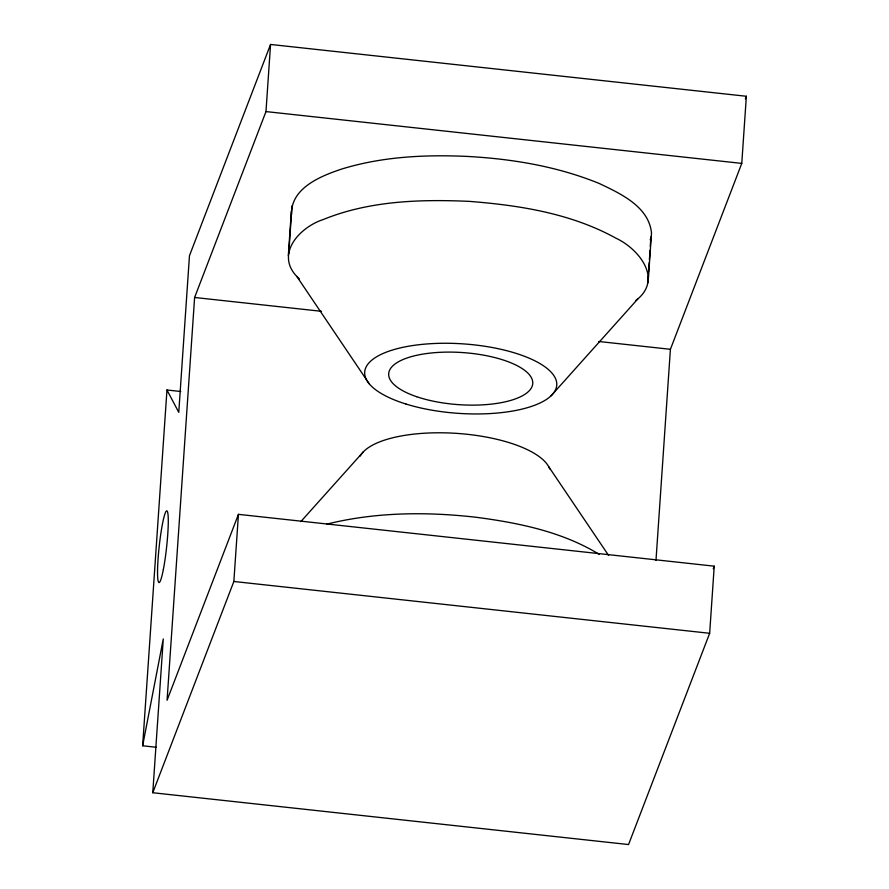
<?xml version="1.0" encoding="UTF-8"?>
<svg xmlns="http://www.w3.org/2000/svg" width="889" height="889" viewBox="0 0 889 889"><rect width="100%" height="100%" fill="white"/><g stroke="black" fill="none" stroke-linecap="round" stroke-linejoin="round"><path stroke-width="1.33" d="M369.235 383.804L296.826 276.457C274.957 253.587 300.182 226.895 323.407 219.472C369.335 200.758 420.253 199.18 469.203 201.37C519.42 205.248 571.071 213.438 615.666 238.052C637.869 248.209 662.661 277.812 637.813 298.948L551.091 395.805M291.559 214.393C290.703 188.124 320.64 176.078 341.598 169.077C382.214 156.542 425.364 154.508 467.603 156.442C512.475 158.909 557.592 166.443 599.353 183.534C620.611 193.624 648.848 206.615 651.504 232.985L648.448 277.735M156.431 747.282L142.64 745.782L166.965 389.993L180.756 391.504M655.982 560.392L670.406 349.299L741.77 163.398L746.36 96.268L270.556 44.45L265.978 111.581L194.613 297.482L167.076 700.254L238.441 514.353L714.234 566.171L709.655 633.29L628.556 844.55L152.764 792.732L163.276 638.935L142.64 745.782M152.764 792.732L233.851 581.484L238.441 514.353M288.303 255.743L291.359 210.993M288.803 253.198L291.992 205.87M647.814 282.858L648.281 276.079M648.503 272.145L649.214 262.522M649.392 259.81L650.048 250.309M650.27 246.375L650.915 236.885M270.556 44.45L189.468 255.71L178.767 412.34L166.965 389.993M745.36 98.857L746.36 96.268M713.245 568.749L714.234 566.171M650.181 239.741L650.881 238.108M300.793 521.654L363.39 451.79M635.946 300.393L637.813 298.948M327.019 524.088C375.558 512.031 426.376 511.62 475.871 517.242C518.52 522.81 562.304 531.7 599.397 554.458M265.978 111.581L741.77 163.398M194.613 297.482L321.485 311.306M598.697 341.487L670.406 349.299M233.851 581.484L709.655 633.29M296.826 276.457L299.437 279.013M548.635 466.592L608.632 555.481M360.256 456.024A96.234 34.815 3.9 0 1 456.89 433.388A96.234 34.815 3.9 0 1 549.713 468.914M405.929 404.017A96.234 34.815 3.9 0 0 556.436 387.215A96.234 34.815 3.9 0 0 419.83 344.621A96.234 34.815 3.9 0 0 405.929 404.017M416.619 396.694A72.176 26.114 3.9 0 0 532.1 386.393A72.176 26.114 3.9 0 0 433.465 352.777A72.176 26.114 3.9 0 0 416.619 396.694M163.354 569.493A36.082 3.723 -83.8 0 0 167.332 511.364A36.082 3.723 -83.8 0 0 158.042 559.437A36.082 3.723 -83.8 0 0 163.354 569.493"/></g></svg>
